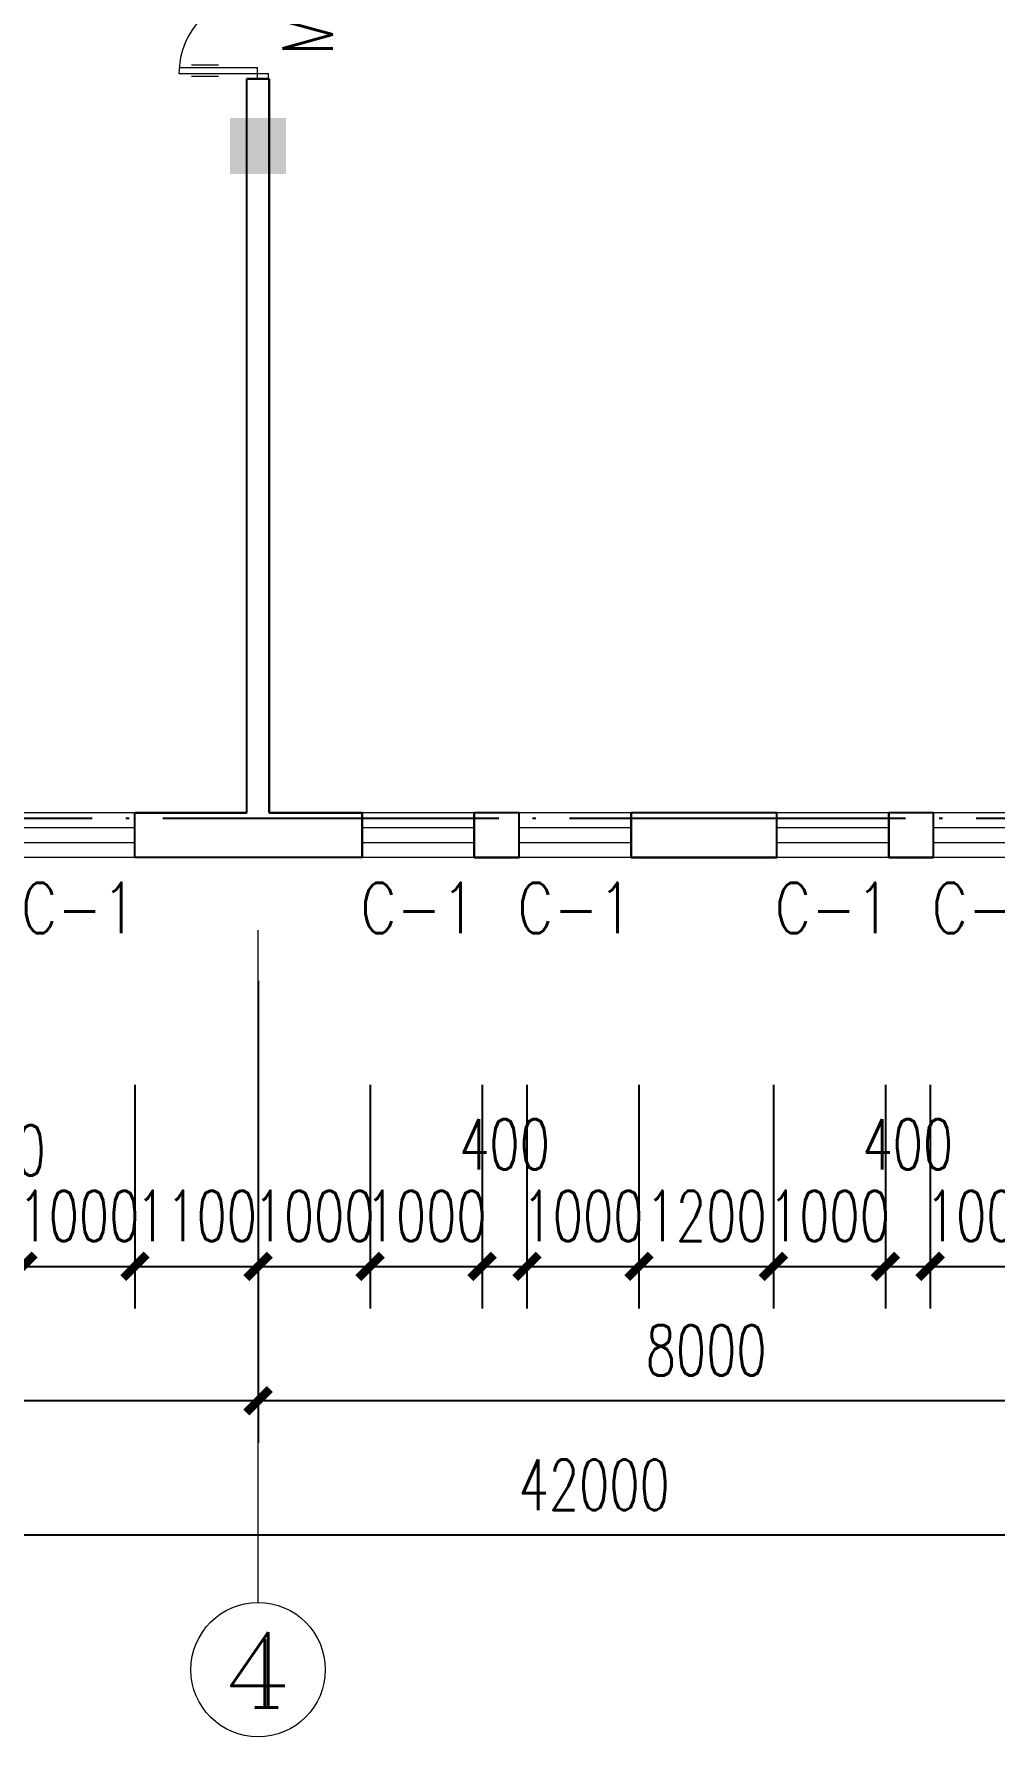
# Model space of a CAD drawing. Extents: x -220435 to 246757, y -381552 to -223577.
# Drawn here: x -20097 to -11519, y -355879 to -340679 of the extents above; entities that cross this region are included whole.
import ezdxf
from ezdxf.enums import TextEntityAlignment as Align

# ---------------------------------------------------------------- set-up
doc = ezdxf.new("R2010")
doc.units = 0
doc.header["$LTSCALE"] = 1500
doc.header["$MEASUREMENT"] = 0
doc.linetypes.add('DOTE', pattern=[2.42, 2, -0.2, 0.02, -0.2])
doc.layers.get('0').update_dxf_attribs({"linetype": 'CONTINUOUS'})
doc.layers.get('DEFPOINTS').update_dxf_attribs({"linetype": 'CONTINUOUS'})
for name, color, linetype in [('AXIS_TEXT', 7, 'CONTINUOUS'), ('COLUMN', 7, 'CONTINUOUS'), ('DOTE', 7, 'DOTE'), ('PUB_WALL', 7, 'CONTINUOUS'), ('WALL', 7, 'CONTINUOUS'), ('WINDOW_TEXT', 7, 'CONTINUOUS')]:
    doc.layers.add(name, color=color, linetype=linetype)
doc.layers.add('PUB_DIM', color=7, linetype='CONTINUOUS', lineweight=0)
doc.layers.add('WINDOW', color=7, linetype='CONTINUOUS', lineweight=0)
doc.styles.add('_SIMPLEX', font='SIMPLEX.shx', dxfattribs={"width": 0.8})
doc.styles.add('COMPLEX', font='COMPLEX')
doc.styles.add('DIM_FONT', font='TXT.shx', dxfattribs={"width": 0.7})
doc.styles.add('SIMPLEX', font='SIMPLEX.SHX')
doc.dimstyles.new('DIMN150', dxfattribs={"dimscale": 1.5, "dimtxt": 300, "dimasz": 1, "dimexe": 250, "dimexo": 300, "dimgap": 150, "dimtad": 1, "dimdec": 0, "dimzin": 0, "dimdsep": 46, "dimtxsty": 'DIM_FONT', "dimblk": '_DIMX', "dimcen": 0.09, "dimclrt": 7, "dimadec": 0, "dimazin": 0, "dimtfac": 1, "dimtdec": 0, "dimtix": 1, "dimtmove": 2, "dimatfit": 3, "dimldrblk": '_DIMX', "dimfxl": 1, "dimtolj": 1, "dimtzin": 0, "dimarcsym": 0})

# ---------------------------------------------------------------- blocks, each defined once
blk = doc.blocks.new('_DIMX')
blk.add_line((-150, 0), (150, 0))
at = {"const_width": 50}
blk.add_lwpolyline([(-70, -70), (70, 70)], dxfattribs=at)
blk = doc.blocks.new('*D923')
at = {"layer": 'DEFPOINTS', "color": 0, "lineweight": 20}
for p in [(-24097, -348679), (-18097, -348679), (-24097, -352879)]:
    blk.add_point(p, dxfattribs=at)
at = {"layer": 'PUB_DIM', "color": 0, "lineweight": -2}
for p, q in [((-24097, -349129), (-24097, -353254)), ((-18097, -349129), (-18097, -353254)), ((-18099, -352879), (-24096, -352879))]:
    blk.add_line(p, q, dxfattribs=at)
at = {"layer": 'PUB_DIM', "color": 0, "lineweight": -2, "xscale": 1.5, "yscale": 1.5, "zscale": 1.5, "rotation": 180}
blk.add_blockref('_DIMX', (-24097, -352879), dxfattribs=at)
at = {"layer": 'PUB_DIM', "color": 0, "lineweight": -2, "xscale": 1.5, "yscale": 1.5, "zscale": 1.5}
blk.add_blockref('_DIMX', (-18097, -352879), dxfattribs=at)
at = {"layer": 'PUB_DIM', "color": 7, "insert": (-21097, -352429), "char_height": 450, "attachment_point": 5, "style": 'DIM_FONT'}
blk.add_mtext('\\A1;6000', dxfattribs=at)
blk = doc.blocks.new('*D926')
at = {"layer": 'DEFPOINTS', "color": 0, "lineweight": 20}
for p in [(-36097, -348679), (5903, -348679), (-36097, -354079)]:
    blk.add_point(p, dxfattribs=at)
at = {"layer": 'PUB_DIM', "color": 0, "lineweight": -2}
for p, q in [((-36097, -349129), (-36097, -354454)), ((5903, -349129), (5903, -354454)), ((5901, -354079), (-36096, -354079))]:
    blk.add_line(p, q, dxfattribs=at)
at = {"layer": 'PUB_DIM', "color": 0, "lineweight": -2, "xscale": 1.5, "yscale": 1.5, "zscale": 1.5, "rotation": 180}
blk.add_blockref('_DIMX', (-36097, -354079), dxfattribs=at)
at = {"layer": 'PUB_DIM', "color": 0, "lineweight": -2, "xscale": 1.5, "yscale": 1.5, "zscale": 1.5}
blk.add_blockref('_DIMX', (5903, -354079), dxfattribs=at)
at = {"layer": 'PUB_DIM', "color": 7, "insert": (-15097, -353629), "char_height": 450, "attachment_point": 5, "style": 'DIM_FONT'}
blk.add_mtext('\\A1;42000', dxfattribs=at)
blk = doc.blocks.new('*D927')
at = {"layer": 'DEFPOINTS', "color": 0, "lineweight": 20}
for p in [(-36097, -348679), (5903, -348679), (-36097, -354079)]:
    blk.add_point(p, dxfattribs=at)
at = {"layer": 'PUB_DIM', "color": 0, "lineweight": -2}
for p, q in [((-36097, -349129), (-36097, -354454)), ((5903, -349129), (5903, -354454)), ((5901, -354079), (-36096, -354079))]:
    blk.add_line(p, q, dxfattribs=at)
at = {"layer": 'PUB_DIM', "color": 0, "lineweight": -2, "xscale": 1.5, "yscale": 1.5, "zscale": 1.5, "rotation": 180}
blk.add_blockref('_DIMX', (-36097, -354079), dxfattribs=at)
at = {"layer": 'PUB_DIM', "color": 0, "lineweight": -2, "xscale": 1.5, "yscale": 1.5, "zscale": 1.5}
blk.add_blockref('_DIMX', (5903, -354079), dxfattribs=at)
at = {"layer": 'PUB_DIM', "color": 7, "insert": (-15097, -353629), "char_height": 450, "attachment_point": 5, "style": 'DIM_FONT'}
blk.add_mtext('\\A1;42000', dxfattribs=at)
blk = doc.blocks.new('*D809')
at = {"layer": 'DEFPOINTS', "color": 0, "lineweight": 20}
for p in [(-12097, -349609), (-11097, -349609), (-11097, -351679)]:
    blk.add_point(p, dxfattribs=at)
at = {"layer": 'PUB_DIM', "color": 0, "lineweight": -2}
for p, q in [((-12097, -350059), (-12097, -352054)), ((-11097, -350059), (-11097, -352054)), ((-12098, -351679), (-12100, -351679)), ((-12097, -351679), (-11097, -351679)), ((-11095, -351679), (-11094, -351679))]:
    blk.add_line(p, q, dxfattribs=at)
at = {"layer": 'PUB_DIM', "color": 0, "lineweight": -2, "xscale": 1.5, "yscale": 1.5, "zscale": 1.5}
blk.add_blockref('_DIMX', (-12097, -351679), dxfattribs=at)
at = {"layer": 'PUB_DIM', "color": 0, "lineweight": -2, "xscale": 1.5, "yscale": 1.5, "zscale": 1.5, "rotation": 180}
blk.add_blockref('_DIMX', (-11097, -351679), dxfattribs=at)
at = {"layer": 'PUB_DIM', "color": 7, "insert": (-11597, -351229), "char_height": 450, "attachment_point": 5, "style": 'DIM_FONT'}
blk.add_mtext('\\A1;1000', dxfattribs=at)
blk = doc.blocks.new('_WBLK')
for p, q in [((-0.5, 0.5), (0.5, 0.5)), ((0.5, 0.167), (-0.5, 0.167)), ((0.5, -0.167), (-0.5, -0.167)), ((-0.5, -0.5), (0.5, -0.5))]:
    blk.add_line(p, q)
at = {"layer": 'WINDOW_TEXT', "style": 'SIMPLEX', "flags": 9}
blk.add_attdef('A', text='', height=1, dxfattribs=at).set_placement((0, 1.5), align=Align.MIDDLE)
blk = doc.blocks.new('*D810')
at = {"layer": 'DEFPOINTS', "color": 0, "lineweight": 20}
for p in [(-18097, -348679), (-10097, -348679), (-18097, -352879)]:
    blk.add_point(p, dxfattribs=at)
at = {"layer": 'PUB_DIM', "color": 0, "lineweight": -2}
for p, q in [((-18097, -349129), (-18097, -353254)), ((-10097, -349129), (-10097, -353254)), ((-10099, -352879), (-18096, -352879))]:
    blk.add_line(p, q, dxfattribs=at)
at = {"layer": 'PUB_DIM', "color": 0, "lineweight": -2, "xscale": 1.5, "yscale": 1.5, "zscale": 1.5, "rotation": 180}
blk.add_blockref('_DIMX', (-18097, -352879), dxfattribs=at)
at = {"layer": 'PUB_DIM', "color": 0, "lineweight": -2, "xscale": 1.5, "yscale": 1.5, "zscale": 1.5}
blk.add_blockref('_DIMX', (-10097, -352879), dxfattribs=at)
at = {"layer": 'PUB_DIM', "color": 7, "insert": (-14097, -352429), "char_height": 450, "attachment_point": 5, "style": 'DIM_FONT'}
blk.add_mtext('\\A1;8000', dxfattribs=at)
blk = doc.blocks.new('*D811')
at = {"layer": 'DEFPOINTS', "color": 0, "lineweight": 20}
for p in [(-18097, -348679), (-10097, -348679), (-18097, -352879)]:
    blk.add_point(p, dxfattribs=at)
at = {"layer": 'PUB_DIM', "color": 0, "lineweight": -2}
for p, q in [((-18097, -349129), (-18097, -353254)), ((-10097, -349129), (-10097, -353254)), ((-10099, -352879), (-18096, -352879))]:
    blk.add_line(p, q, dxfattribs=at)
at = {"layer": 'PUB_DIM', "color": 0, "lineweight": -2, "xscale": 1.5, "yscale": 1.5, "zscale": 1.5, "rotation": 180}
blk.add_blockref('_DIMX', (-18097, -352879), dxfattribs=at)
at = {"layer": 'PUB_DIM', "color": 0, "lineweight": -2, "xscale": 1.5, "yscale": 1.5, "zscale": 1.5}
blk.add_blockref('_DIMX', (-10097, -352879), dxfattribs=at)
at = {"layer": 'PUB_DIM', "color": 7, "insert": (-14097, -352429), "char_height": 450, "attachment_point": 5, "style": 'DIM_FONT'}
blk.add_mtext('\\A1;8000', dxfattribs=at)
blk = doc.blocks.new('_AXISO')
blk.add_circle((0, 0), 0.5)
at = {"layer": 'AXIS_TEXT', "style": 'COMPLEX', "width": 1.041667}
blk.add_attdef('A', text='', height=0.56, dxfattribs=at).set_placement((-0.25, -0.28), (0.25, -0.28), align=Align.FIT)
blk = doc.blocks.new('*D812')
at = {"layer": 'DEFPOINTS', "color": 0, "lineweight": 20}
for p in [(-17097, -349609), (-16097, -349609), (-16097, -351679)]:
    blk.add_point(p, dxfattribs=at)
at = {"layer": 'PUB_DIM', "color": 0, "lineweight": -2}
for p, q in [((-17097, -350059), (-17097, -352054)), ((-16097, -350059), (-16097, -352054)), ((-17098, -351679), (-17100, -351679)), ((-17097, -351679), (-16097, -351679)), ((-16095, -351679), (-16094, -351679))]:
    blk.add_line(p, q, dxfattribs=at)
at = {"layer": 'PUB_DIM', "color": 0, "lineweight": -2, "xscale": 1.5, "yscale": 1.5, "zscale": 1.5}
blk.add_blockref('_DIMX', (-17097, -351679), dxfattribs=at)
at = {"layer": 'PUB_DIM', "color": 0, "lineweight": -2, "xscale": 1.5, "yscale": 1.5, "zscale": 1.5, "rotation": 180}
blk.add_blockref('_DIMX', (-16097, -351679), dxfattribs=at)
at = {"layer": 'PUB_DIM', "color": 7, "insert": (-16597, -351229), "char_height": 450, "attachment_point": 5, "style": 'DIM_FONT'}
blk.add_mtext('\\A1;1000', dxfattribs=at)
blk = doc.blocks.new('*D931')
at = {"layer": 'DEFPOINTS', "color": 0, "lineweight": 20}
for p in [(-18097, -349609), (-17097, -349609), (-17097, -351679)]:
    blk.add_point(p, dxfattribs=at)
at = {"layer": 'PUB_DIM', "color": 0, "lineweight": -2}
for p, q in [((-18097, -350059), (-18097, -352054)), ((-17097, -350059), (-17097, -352054)), ((-18099, -351679), (-18100, -351679)), ((-18097, -351679), (-17097, -351679)), ((-17095, -351679), (-17094, -351679))]:
    blk.add_line(p, q, dxfattribs=at)
at = {"layer": 'PUB_DIM', "color": 0, "lineweight": -2, "xscale": 1.5, "yscale": 1.5, "zscale": 1.5}
blk.add_blockref('_DIMX', (-18097, -351679), dxfattribs=at)
at = {"layer": 'PUB_DIM', "color": 0, "lineweight": -2, "xscale": 1.5, "yscale": 1.5, "zscale": 1.5, "rotation": 180}
blk.add_blockref('_DIMX', (-17097, -351679), dxfattribs=at)
at = {"layer": 'PUB_DIM', "color": 7, "insert": (-17597, -351229), "char_height": 450, "attachment_point": 5, "style": 'DIM_FONT'}
blk.add_mtext('\\A1;1000', dxfattribs=at)
blk = doc.blocks.new('*D932')
at = {"layer": 'DEFPOINTS', "color": 0, "lineweight": 20}
for p in [(-19197, -349609), (-18097, -349609), (-18097, -351679)]:
    blk.add_point(p, dxfattribs=at)
at = {"layer": 'PUB_DIM', "color": 0, "lineweight": -2}
for p, q in [((-19197, -350059), (-19197, -352054)), ((-18097, -350059), (-18097, -352054)), ((-19199, -351679), (-19200, -351679)), ((-19197, -351679), (-18097, -351679)), ((-18096, -351679), (-18094, -351679))]:
    blk.add_line(p, q, dxfattribs=at)
at = {"layer": 'PUB_DIM', "color": 0, "lineweight": -2, "xscale": 1.5, "yscale": 1.5, "zscale": 1.5}
blk.add_blockref('_DIMX', (-19197, -351679), dxfattribs=at)
at = {"layer": 'PUB_DIM', "color": 0, "lineweight": -2, "xscale": 1.5, "yscale": 1.5, "zscale": 1.5, "rotation": 180}
blk.add_blockref('_DIMX', (-18097, -351679), dxfattribs=at)
at = {"layer": 'PUB_DIM', "color": 7, "insert": (-18647, -351229), "char_height": 450, "attachment_point": 5, "style": 'DIM_FONT'}
blk.add_mtext('\\A1;1100', dxfattribs=at)
blk = doc.blocks.new('*D933')
at = {"layer": 'DEFPOINTS', "color": 0, "lineweight": 20}
for p in [(-20197, -349609), (-19197, -349609), (-19197, -351679)]:
    blk.add_point(p, dxfattribs=at)
at = {"layer": 'PUB_DIM', "color": 0, "lineweight": -2}
for p, q in [((-20197, -350059), (-20197, -352054)), ((-19197, -350059), (-19197, -352054)), ((-20199, -351679), (-20200, -351679)), ((-20197, -351679), (-19197, -351679)), ((-19196, -351679), (-19194, -351679))]:
    blk.add_line(p, q, dxfattribs=at)
at = {"layer": 'PUB_DIM', "color": 0, "lineweight": -2, "xscale": 1.5, "yscale": 1.5, "zscale": 1.5}
blk.add_blockref('_DIMX', (-20197, -351679), dxfattribs=at)
at = {"layer": 'PUB_DIM', "color": 0, "lineweight": -2, "xscale": 1.5, "yscale": 1.5, "zscale": 1.5, "rotation": 180}
blk.add_blockref('_DIMX', (-19197, -351679), dxfattribs=at)
at = {"layer": 'PUB_DIM', "color": 7, "insert": (-19697, -351229), "char_height": 450, "attachment_point": 5, "style": 'DIM_FONT'}
blk.add_mtext('\\A1;1000', dxfattribs=at)
blk = doc.blocks.new('*D934')
at = {"layer": 'DEFPOINTS', "color": 0, "lineweight": 20}
for p in [(-20597, -349609), (-20197, -349609), (-20197, -351679)]:
    blk.add_point(p, dxfattribs=at)
at = {"layer": 'PUB_DIM', "color": 0, "lineweight": -2}
for p, q in [((-20597, -350059), (-20597, -352054)), ((-20197, -350059), (-20197, -352054)), ((-20599, -351679), (-20600, -351679)), ((-20597, -351679), (-20197, -351679)), ((-20196, -351679), (-20194, -351679))]:
    blk.add_line(p, q, dxfattribs=at)
at = {"layer": 'PUB_DIM', "color": 0, "lineweight": -2, "xscale": 1.5, "yscale": 1.5, "zscale": 1.5}
blk.add_blockref('_DIMX', (-20597, -351679), dxfattribs=at)
at = {"layer": 'PUB_DIM', "color": 0, "lineweight": -2, "xscale": 1.5, "yscale": 1.5, "zscale": 1.5, "rotation": 180}
blk.add_blockref('_DIMX', (-20197, -351679), dxfattribs=at)
at = {"layer": 'PUB_DIM', "color": 7, "insert": (-20397, -350644), "char_height": 450, "attachment_point": 5, "style": 'DIM_FONT'}
blk.add_mtext('\\A1;400', dxfattribs=at)
blk = doc.blocks.new('*D935')
at = {"layer": 'DEFPOINTS', "color": 0, "lineweight": 20}
for p in [(-12497, -349609), (-12097, -349609), (-12097, -351679)]:
    blk.add_point(p, dxfattribs=at)
at = {"layer": 'PUB_DIM', "color": 0, "lineweight": -2}
for p, q in [((-12497, -350059), (-12497, -352054)), ((-12097, -350059), (-12097, -352054)), ((-12498, -351679), (-12500, -351679)), ((-12497, -351679), (-12097, -351679)), ((-12095, -351679), (-12094, -351679))]:
    blk.add_line(p, q, dxfattribs=at)
at = {"layer": 'PUB_DIM', "color": 0, "lineweight": -2, "xscale": 1.5, "yscale": 1.5, "zscale": 1.5}
blk.add_blockref('_DIMX', (-12497, -351679), dxfattribs=at)
at = {"layer": 'PUB_DIM', "color": 0, "lineweight": -2, "xscale": 1.5, "yscale": 1.5, "zscale": 1.5, "rotation": 180}
blk.add_blockref('_DIMX', (-12097, -351679), dxfattribs=at)
at = {"layer": 'PUB_DIM', "color": 7, "insert": (-12297, -350589), "char_height": 450, "attachment_point": 5, "style": 'DIM_FONT'}
blk.add_mtext('\\A1;400', dxfattribs=at)
blk = doc.blocks.new('*D936')
at = {"layer": 'DEFPOINTS', "color": 0, "lineweight": 20}
for p in [(-13497, -349609), (-12497, -349609), (-12497, -351679)]:
    blk.add_point(p, dxfattribs=at)
at = {"layer": 'PUB_DIM', "color": 0, "lineweight": -2}
for p, q in [((-13497, -350059), (-13497, -352054)), ((-12497, -350059), (-12497, -352054)), ((-13498, -351679), (-13500, -351679)), ((-13497, -351679), (-12497, -351679)), ((-12495, -351679), (-12494, -351679))]:
    blk.add_line(p, q, dxfattribs=at)
at = {"layer": 'PUB_DIM', "color": 0, "lineweight": -2, "xscale": 1.5, "yscale": 1.5, "zscale": 1.5}
blk.add_blockref('_DIMX', (-13497, -351679), dxfattribs=at)
at = {"layer": 'PUB_DIM', "color": 0, "lineweight": -2, "xscale": 1.5, "yscale": 1.5, "zscale": 1.5, "rotation": 180}
blk.add_blockref('_DIMX', (-12497, -351679), dxfattribs=at)
at = {"layer": 'PUB_DIM', "color": 7, "insert": (-12997, -351229), "char_height": 450, "attachment_point": 5, "style": 'DIM_FONT'}
blk.add_mtext('\\A1;1000', dxfattribs=at)
blk = doc.blocks.new('*D937')
at = {"layer": 'DEFPOINTS', "color": 0, "lineweight": 20}
for p in [(-14697, -349609), (-13497, -349609), (-13497, -351679)]:
    blk.add_point(p, dxfattribs=at)
at = {"layer": 'PUB_DIM', "color": 0, "lineweight": -2}
for p, q in [((-14697, -350059), (-14697, -352054)), ((-13497, -350059), (-13497, -352054)), ((-14698, -351679), (-14700, -351679)), ((-14697, -351679), (-13497, -351679)), ((-13495, -351679), (-13494, -351679))]:
    blk.add_line(p, q, dxfattribs=at)
at = {"layer": 'PUB_DIM', "color": 0, "lineweight": -2, "xscale": 1.5, "yscale": 1.5, "zscale": 1.5}
blk.add_blockref('_DIMX', (-14697, -351679), dxfattribs=at)
at = {"layer": 'PUB_DIM', "color": 0, "lineweight": -2, "xscale": 1.5, "yscale": 1.5, "zscale": 1.5, "rotation": 180}
blk.add_blockref('_DIMX', (-13497, -351679), dxfattribs=at)
at = {"layer": 'PUB_DIM', "color": 7, "insert": (-14097, -351229), "char_height": 450, "attachment_point": 5, "style": 'DIM_FONT'}
blk.add_mtext('\\A1;1200', dxfattribs=at)
blk = doc.blocks.new('*D938')
at = {"layer": 'DEFPOINTS', "color": 0, "lineweight": 20}
for p in [(-15697, -349609), (-14697, -349609), (-14697, -351679)]:
    blk.add_point(p, dxfattribs=at)
at = {"layer": 'PUB_DIM', "color": 0, "lineweight": -2}
for p, q in [((-15697, -350059), (-15697, -352054)), ((-14697, -350059), (-14697, -352054)), ((-15698, -351679), (-15700, -351679)), ((-15697, -351679), (-14697, -351679)), ((-14695, -351679), (-14694, -351679))]:
    blk.add_line(p, q, dxfattribs=at)
at = {"layer": 'PUB_DIM', "color": 0, "lineweight": -2, "xscale": 1.5, "yscale": 1.5, "zscale": 1.5}
blk.add_blockref('_DIMX', (-15697, -351679), dxfattribs=at)
at = {"layer": 'PUB_DIM', "color": 0, "lineweight": -2, "xscale": 1.5, "yscale": 1.5, "zscale": 1.5, "rotation": 180}
blk.add_blockref('_DIMX', (-14697, -351679), dxfattribs=at)
at = {"layer": 'PUB_DIM', "color": 7, "insert": (-15197, -351229), "char_height": 450, "attachment_point": 5, "style": 'DIM_FONT'}
blk.add_mtext('\\A1;1000', dxfattribs=at)
blk = doc.blocks.new('*D939')
at = {"layer": 'DEFPOINTS', "color": 0, "lineweight": 20}
for p in [(-16097, -349609), (-15697, -349609), (-15697, -351679)]:
    blk.add_point(p, dxfattribs=at)
at = {"layer": 'PUB_DIM', "color": 0, "lineweight": -2}
for p, q in [((-16097, -350059), (-16097, -352054)), ((-15697, -350059), (-15697, -352054)), ((-16098, -351679), (-16100, -351679)), ((-16097, -351679), (-15697, -351679)), ((-15695, -351679), (-15694, -351679))]:
    blk.add_line(p, q, dxfattribs=at)
at = {"layer": 'PUB_DIM', "color": 0, "lineweight": -2, "xscale": 1.5, "yscale": 1.5, "zscale": 1.5}
blk.add_blockref('_DIMX', (-16097, -351679), dxfattribs=at)
at = {"layer": 'PUB_DIM', "color": 0, "lineweight": -2, "xscale": 1.5, "yscale": 1.5, "zscale": 1.5, "rotation": 180}
blk.add_blockref('_DIMX', (-15697, -351679), dxfattribs=at)
at = {"layer": 'PUB_DIM', "color": 7, "insert": (-15897, -350589), "char_height": 450, "attachment_point": 5, "style": 'DIM_FONT'}
blk.add_mtext('\\A1;400', dxfattribs=at)
blk = doc.blocks.new('_FZH')
blk.add_solid([(-0.5, -0.5), (0.5, -0.5), (-0.5, 0.5), (0.5, 0.5)])
blk = doc.blocks.new('M_A20TUI')
for p, q in [((-0.467, 0.471), (-0.467, -0.062)), ((-0.433, 0.47), (-0.433, 0.004)), ((0.433, 0.47), (0.433, 0.004)), ((0.467, 0.471), (0.467, -0.062)), ((-0.483, 0.396), (-0.483, 0.235)), ((-0.417, 0.396), (-0.417, 0.235)), ((0.417, 0.396), (0.417, 0.235)), ((0.483, 0.396), (0.483, 0.235)), ((-0.5, 0.004), (-0.433, 0.004)), ((-0.5, 0.004), (-0.5, -0.062)), ((0.5, 0.004), (0.433, 0.004)), ((0.5, 0.004), (0.5, -0.062)), ((-0.5, -0.062), (-0.467, -0.062)), ((0.5, -0.062), (0.467, -0.062))]:
    blk.add_line(p, q)
for centre, start, end in [((-0.467, 0.004), 0, 90), ((0.467, 0.004), 90, 180)]:
    blk.add_arc(centre, 0.467, start, end)

msp = doc.modelspace()

# ---------------------------------------------------------------- linework, layer by layer
at = {"layer": 'DOTE'}
msp.add_line((-37097.1, -347679.3), (5872.9, -347679.3), dxfattribs=at)
at = {"layer": 'PUB_DIM'}
msp.add_line((-18097.1, -354679.3), (-18097.1, -348679.3), dxfattribs=at)
msp.add_line((-18097.1, -354679.3), (-18097.1, -348679.3), dxfattribs=at)
at = {"layer": 'PUB_WALL'}
for p, q in [((-18197.1, -347629.3), (-18197.1, -341079.8)), ((-17997.1, -341079.8), (-18197.1, -341079.8)), ((-18197.1, -347629.3), (-18197.1, -341079.8)), ((-18197.1, -341079.8), (-17997.1, -341079.8)), ((-17997.1, -347629.3), (-17997.1, -341079.8)), ((-17997.1, -341079.8), (-17997.1, -347629.3)), ((-19197.1, -348029.3), (-19197.1, -347629.3)), ((-18197.1, -347629.3), (-19197.1, -347629.3)), ((-19197.1, -348029.3), (-19197.1, -347629.3)), ((-19197.1, -347629.3), (-18197.1, -347629.3)), ((-17167.7, -347629.3), (-17997.1, -347629.3)), ((-17997.1, -347629.3), (-17167.7, -347629.3)), ((-17167.7, -348029.3), (-17167.7, -347629.3)), ((-17167.7, -347629.3), (-17167.7, -348029.3)), ((-15767.7, -347629.3), (-16167.7, -347629.3)), ((-16167.7, -348029.3), (-16167.7, -347629.3)), ((-15767.7, -347629.3), (-16167.7, -347629.3)), ((-16167.7, -347629.3), (-16167.7, -348029.3)), ((-15767.7, -348029.3), (-15767.7, -347629.3)), ((-15767.7, -348029.3), (-15767.7, -347629.3)), ((-13467.7, -347629.3), (-14767.7, -347629.3)), ((-14767.7, -348029.3), (-14767.7, -347629.3)), ((-13467.7, -347629.3), (-14767.7, -347629.3)), ((-14767.7, -347629.3), (-14767.7, -348029.3)), ((-13467.7, -348029.3), (-13467.7, -347629.3)), ((-13467.7, -348029.3), (-13467.7, -347629.3)), ((-12067.7, -347629.3), (-12467.7, -347629.3)), ((-12467.7, -348029.3), (-12467.7, -347629.3)), ((-12067.7, -347629.3), (-12467.7, -347629.3)), ((-12467.7, -347629.3), (-12467.7, -348029.3)), ((-12067.7, -348029.3), (-12067.7, -347629.3)), ((-12067.7, -348029.3), (-12067.7, -347629.3)), ((-17167.7, -348029.3), (-19197.1, -348029.3)), ((-17167.7, -348029.3), (-19197.1, -348029.3)), ((-15767.7, -348029.3), (-16167.7, -348029.3)), ((-16167.7, -348029.3), (-15767.7, -348029.3)), ((-13467.7, -348029.3), (-14767.7, -348029.3)), ((-14767.7, -348029.3), (-13467.7, -348029.3)), ((-12067.7, -348029.3), (-12467.7, -348029.3)), ((-12467.7, -348029.3), (-12067.7, -348029.3))]:
    msp.add_line(p, q, dxfattribs=at)
at = {"layer": 'WALL'}
for p, q in [((-18197.1, -347629.3), (-18197.1, -341079.8)), ((-17997.1, -341079.8), (-18197.1, -341079.8)), ((-17997.1, -347629.3), (-17997.1, -341079.8)), ((-19197.1, -348029.3), (-19197.1, -347629.3)), ((-18197.1, -347629.3), (-19197.1, -347629.3)), ((-17167.7, -347629.3), (-17997.1, -347629.3)), ((-17167.7, -348029.3), (-17167.7, -347629.3)), ((-15767.7, -347629.3), (-16167.7, -347629.3)), ((-16167.7, -348029.3), (-16167.7, -347629.3)), ((-15767.7, -348029.3), (-15767.7, -347629.3)), ((-13467.7, -347629.3), (-14767.7, -347629.3)), ((-14767.7, -348029.3), (-14767.7, -347629.3)), ((-13467.7, -348029.3), (-13467.7, -347629.3)), ((-12067.7, -347629.3), (-12467.7, -347629.3)), ((-12467.7, -348029.3), (-12467.7, -347629.3)), ((-12067.7, -348029.3), (-12067.7, -347629.3)), ((-17167.7, -348029.3), (-19197.1, -348029.3)), ((-15767.7, -348029.3), (-16167.7, -348029.3)), ((-13467.7, -348029.3), (-14767.7, -348029.3)), ((-12067.7, -348029.3), (-12467.7, -348029.3))]:
    msp.add_line(p, q, dxfattribs=at)

# ---------------------------------------------------------------- block references
at = {"layer": 'COLUMN', "xscale": 500, "yscale": 500, "zscale": 500}
msp.add_blockref('_FZH', (-18097.1, -341679.3), dxfattribs=at)
at = {"layer": 'PUB_DIM'}
ref = msp.add_blockref('_AXISO', (-18097.1, -355279.3), dxfattribs=dict(at, xscale=1200, yscale=1200, zscale=1200))
ref.add_attrib('A', '4', dxfattribs={"layer": 'AXIS_TEXT', "height": 672, "style": 'COMPLEX', "width": 1.171875}).set_placement((-18397.1, -355615.3), (-17797.1, -355615.3), align=Align.FIT)
at = {"layer": 'WINDOW'}
ref = msp.add_blockref('M_A20TUI', (-18097.1, -340329.8), dxfattribs=dict(at, xscale=1500, yscale=1500, zscale=1500, rotation=90))
ref.add_attrib('A', 'M-6', dxfattribs={"layer": 'WINDOW_TEXT', "height": 450, "rotation": 90, "style": '_SIMPLEX', "width": 0.8, "flags": 8}).set_placement((-17654, -340329.8), align=Align.MIDDLE)
ref = msp.add_blockref('_WBLK', (-19697.1, -347829.3), dxfattribs=dict(at, xscale=1000, yscale=400, zscale=1000, rotation=180))
ref.add_attrib('A', 'C-1', dxfattribs={"layer": 'WINDOW_TEXT', "height": 450, "style": '_SIMPLEX', "width": 0.8, "flags": 8}).set_placement((-19697.1, -348479.3), align=Align.MIDDLE)
ref = msp.add_blockref('_WBLK', (-16667.7, -347829.3), dxfattribs=dict(at, xscale=1000, yscale=400, zscale=1000, rotation=180))
ref.add_attrib('A', 'C-1', dxfattribs={"layer": 'WINDOW_TEXT', "height": 450, "style": '_SIMPLEX', "width": 0.8, "flags": 8}).set_placement((-16667.7, -348479.3), align=Align.MIDDLE)
ref = msp.add_blockref('_WBLK', (-15267.7, -347829.3), dxfattribs=dict(at, xscale=1000, yscale=400, zscale=1000, rotation=180))
ref.add_attrib('A', 'C-1', dxfattribs={"layer": 'WINDOW_TEXT', "height": 450, "style": '_SIMPLEX', "width": 0.8, "flags": 8}).set_placement((-15267.7, -348479.3), align=Align.MIDDLE)
ref = msp.add_blockref('_WBLK', (-12967.7, -347829.3), dxfattribs=dict(at, xscale=1000, yscale=400, zscale=1000, rotation=180))
ref.add_attrib('A', 'C-1', dxfattribs={"layer": 'WINDOW_TEXT', "height": 450, "style": '_SIMPLEX', "width": 0.8, "flags": 8}).set_placement((-12967.7, -348479.3), align=Align.MIDDLE)
ref = msp.add_blockref('_WBLK', (-11567.7, -347829.3), dxfattribs=dict(at, xscale=1000, yscale=400, zscale=1000, rotation=180))
ref.add_attrib('A', 'C-1', dxfattribs={"layer": 'WINDOW_TEXT', "height": 450, "style": '_SIMPLEX', "width": 0.8, "flags": 8}).set_placement((-11567.7, -348479.3), align=Align.MIDDLE)

# ---------------------------------------------------------------- dimensions: what is measured, and where the dimension line sits
at = {"layer": 'PUB_DIM'}
for p1, p2, distance, picture, middle in [((5902.9, -348679.3), (-36097.1, -348679.3), 5400, '*D926', (-15097.1, -353629.3)), ((5902.9, -348679.3), (-36097.1, -348679.3), 5400, '*D927', (-15097.1, -353629.3)), ((-20197.1, -349609.1), (-19197.1, -349609.1), -2070.2, '*D933', (-19697.1, -351229.3)), ((-19197.1, -349609.1), (-18097.1, -349609.1), -2070.2, '*D932', (-18647.1, -351229.3)), ((-18097.1, -349609.1), (-17096.7, -349609.1), -2070.2, '*D931', (-17596.9, -351229.3)), ((-17096.7, -349609.1), (-16096.7, -349609.1), -2070.2, '*D812', (-16596.7, -351229.3)), ((-15696.7, -349609.1), (-14696.7, -349609.1), -2070.2, '*D938', (-15196.7, -351229.3)), ((-14696.7, -349609.1), (-13496.7, -349609.1), -2070.2, '*D937', (-14096.7, -351229.3)), ((-13496.7, -349609.1), (-12496.7, -349609.1), -2070.2, '*D936', (-12996.7, -351229.3)), ((-12096.7, -349609.1), (-11096.7, -349609.1), -2070.2, '*D809', (-11596.7, -351229.3))]:
    dim = msp.add_aligned_dim(p1=p1, p2=p2, distance=distance, dimstyle='DIMN150', dxfattribs=at)
    dim.commit()
    dim.dimension.update_dxf_attribs({"geometry": picture, "text_midpoint": middle})
for base, p1, p2, picture, middle in [((-24097.1, -352879.3), (-18097.1, -348679.3), (-24097.1, -348679.3), '*D923', (-21097.1, -352429.3)), ((-18097.1, -352879.3), (-10097.1, -348679.3), (-18097.1, -348679.3), '*D810', (-14097.1, -352429.3)), ((-18097.1, -352879.3), (-10097.1, -348679.3), (-18097.1, -348679.3), '*D811', (-14097.1, -352429.3))]:
    dim = msp.add_linear_dim(base=base, p1=p1, p2=p2, dimstyle='DIMN150', dxfattribs=at)
    dim.commit()
    dim.dimension.update_dxf_attribs({"geometry": picture, "text_midpoint": middle})
for base, p1, p2, picture, middle in [((-20197.1, -351679.3), (-20597.1, -349609.1), (-20197.1, -349609.1), '*D934', (-20397.1, -350644.5)), ((-15696.7, -351679.3), (-16096.7, -349609.1), (-15696.7, -349609.1), '*D939', (-15896.7, -350588.9)), ((-12096.7, -351679.3), (-12496.7, -349609.1), (-12096.7, -349609.1), '*D935', (-12296.7, -350588.9))]:
    dim = msp.add_linear_dim(base=base, p1=p1, p2=p2, angle=0, dimstyle='DIMN150', dxfattribs=at)
    dim.commit()
    dim.dimension.update_dxf_attribs({"geometry": picture, "text_midpoint": middle, "dimtype": 161})

doc.saveas('drawing.dxf')
